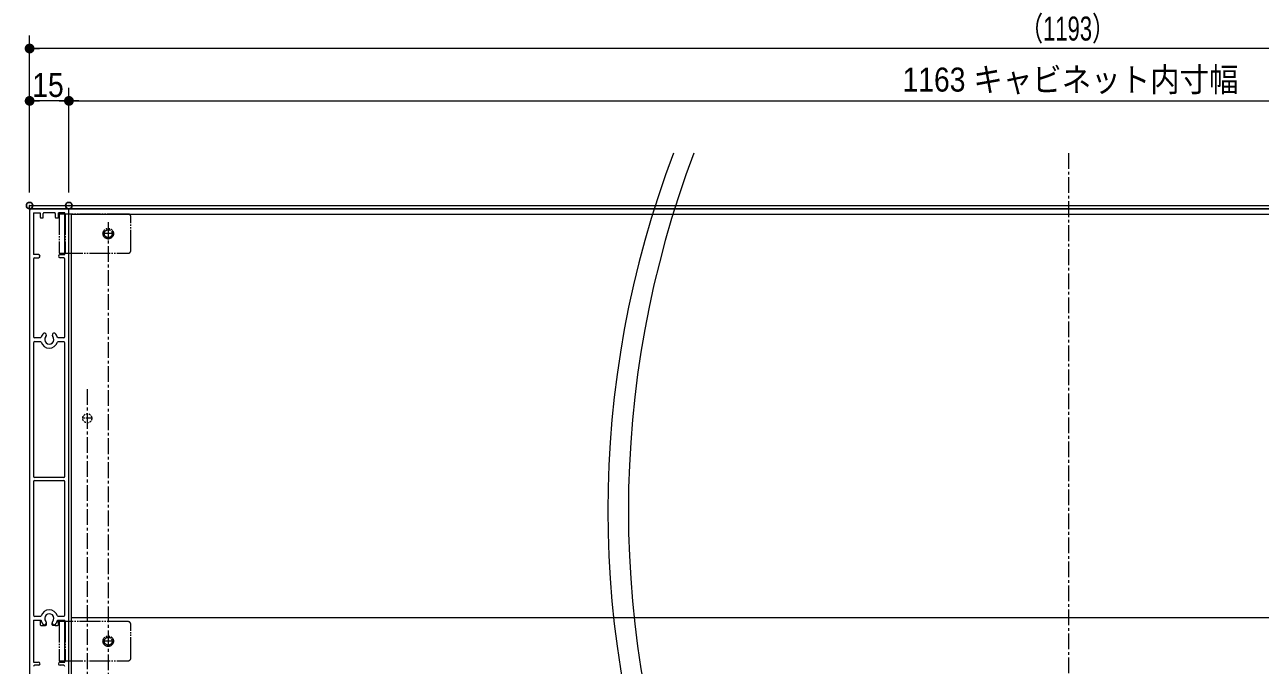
# Model space of a CAD drawing. Units: millimetres, scale not verified. Extents: x -1516 to 1516, y -761 to 761.
# Drawn here: x -858.8 to -387.1, y 93.8 to 338.4 of the extents above; entities that cross this region are included whole.
import ezdxf
from ezdxf.enums import TextEntityAlignment as Align

# ---------------------------------------------------------------- set-up
doc = ezdxf.new("R2010")
doc.units = ezdxf.units.MM
doc.header["$LTSCALE"] = 5
doc.header["$PDMODE"] = 32
doc.header["$PDSIZE"] = 2.5
for name, pattern in [('USER1', [2.91, 1.76, -0.4, 0.35, -0.4]), ('USER2', [1.11, 0.71, -0.4]), ('USER3', [10.5, 8, -0.5, 0.5, -0.5, 0.5, -0.5]), ('USER4', [9.172222, 5.997222, -1.058333, 1.058333, -1.058333])]:
    doc.linetypes.add(name, pattern=pattern)
for name, color, linetype, lineweight in [('0-1_3一般', 7, 'Continuous', 15), ('0-3_2寸法-1', 7, 'Continuous', 15), ('0-4_0', 7, 'Continuous', 25)]:
    doc.layers.add(name, color=color, linetype=linetype, lineweight=lineweight)
doc.layers.add('0-5_Defpoints', color=7, linetype='Continuous')
doc.styles.add('ＭＳ Ｐゴシック', font='')
doc.styles.get('ＭＳ Ｐゴシック').set_extended_font_data('MS PGothic')

# ---------------------------------------------------------------- blocks, each defined once
blk = doc.blocks.new('グループ-17')
at = {"layer": '0-1_3一般', "linetype": 'USER3'}
for p, q in [((-1993.5, 1330.5), (-1993.5, 1255.5)), ((-1988.5, 1330.5), (-1993.5, 1330.5)), ((-1862, 1330.5), (-1988.5, 1330.5)), ((-1982, 1330.5), (-1982, 1255.5)), ((-1857, 1260.5), (-1857, 1325.5)), ((-1900, 1304), (-1900, 1282)), ((-1889, 1293), (-1911, 1293)), ((-1993.5, 1255.5), (-1988.5, 1255.5)), ((-1988.5, 1255.5), (-1862, 1255.5)), ((-1862, 552.25), (-1988.5, 552.25)), ((-1982, 552.25), (-1982, 477.25)), ((-1857, 482.25), (-1857, 547.25)), ((-1900, 525.75), (-1900, 503.75)), ((-1889, 514.75), (-1911, 514.75)), ((-1988.5, 477.25), (-1862, 477.25))]:
    blk.add_line(p, q, dxfattribs=at)
blk.add_lwpolyline([(-1988.5, 552.25), (-1993.5, 552.25), (-1993.5, 477.25), (-1988.5, 477.25)], dxfattribs=at)
for centre, radius in [((-1900, 1293), 10), ((-1900, 1293), 7.5), ((-1900, 514.75), 10), ((-1900, 514.75), 7.5)]:
    blk.add_circle(centre, radius, dxfattribs=at)
for centre, start, end in [((-1862, 1325.5), 0, 90), ((-1862, 1260.5), 270, 0), ((-1862, 547.25), 0, 90), ((-1862, 482.25), 270, 0)]:
    blk.add_arc(centre, 5, start, end, dxfattribs=at)
blk = doc.blocks.new('グループ-18')
at = {"layer": '0-1_3一般'}
for p, q in [((-2050, 1338), (-2050, 374)), ((-1977.5, 1340.5), (-2047.5, 1340.5)), ((-2042.5, 1333), (-2030, 1333)), ((-2042.5, 1333), (-2042.5, 1253)), ((-2030, 1333), (-2030, 1324.5)), ((-2028.5, 1323), (-2025.5, 1323)), ((-2024, 1324.5), (-2024, 1331.5)), ((-2002.5, 1333), (-2022.5, 1333)), ((-2001, 1331.5), (-2001, 1324.5)), ((-1999.5, 1323), (-1996.5, 1323)), ((-1995, 1324.5), (-1995, 1333)), ((-1982.5, 1333), (-1995, 1333)), ((-1982.5, 1253), (-1982.5, 1333)), ((-1975, 310), (-1975, 1338)), ((-2033, 1253), (-2042.5, 1253)), ((-1992, 1253), (-1982.5, 1253)), ((-2042.5, 1244.5), (-2042.5, 1096.75)), ((-2040, 1247), (-2033, 1247)), ((-1985, 1247), (-1992, 1247)), ((-1982.5, 1096.75), (-1982.5, 1244.5)), ((-2029.46, 1094.25), (-2040, 1094.25)), ((-2040, 1086.75), (-2029.46, 1086.75)), ((-1985, 1094.25), (-1995.54, 1094.25)), ((-1995.54, 1086.75), (-1985, 1086.75)), ((-2042.5, 1084.25), (-2042.5, 830)), ((-1982.5, 830), (-1982.5, 1084.25)), ((-1985, 827.5), (-2040, 827.5)), ((-2042.5, 819), (-2042.5, 564.75)), ((-2040, 821.5), (-1985, 821.5)), ((-1982.5, 564.75), (-1982.5, 819)), ((-2042.5, 554.75), (-2042.5, 474.75)), ((-2042.5, 554.75), (-2030, 554.75)), ((-2029.46, 562.25), (-2040, 562.25)), ((-2030, 554.75), (-2030, 546.25)), ((-2028.5, 544.75), (-2024, 544.75)), ((-2024, 544.75), (-2019.52, 544.75)), ((-2018.02, 546.25), (-2018.02, 550.02)), ((-2006.98, 546.25), (-2006.98, 550.02)), ((-2001, 544.75), (-2005.48, 544.75)), ((-2001, 544.75), (-1996.5, 544.75)), ((-1985, 562.25), (-1995.54, 562.25)), ((-1995, 554.75), (-1982.5, 554.75)), ((-1995, 546.25), (-1995, 554.75)), ((-1982.5, 474.75), (-1982.5, 554.75)), ((-2042.5, 474.75), (-2033, 474.75)), ((-1992, 474.75), (-1982.5, 474.75)), ((-2033, 468.75), (-2040, 468.75)), ((-1985, 468.75), (-1992, 468.75))]:
    blk.add_line(p, q, dxfattribs=at)
at = {"layer": '0-1_3一般', "linetype": 'USER3'}
for p, q in [((-2030, 554.75), (-2028.31, 554.75)), ((-2024, 544.75), (-2024, 547.02)), ((-2001, 547.02), (-2001, 544.75)), ((-1996.69, 554.75), (-1995, 554.75))]:
    blk.add_line(p, q, dxfattribs=at)
at = {"layer": '0-1_3一般'}
for centre, radius, start, end in [((-2047.5, 1338), 2.5, 90, 180), ((-2028.5, 1324.5), 1.5, 180, 270), ((-2025.5, 1324.5), 1.5, 270, 0), ((-2022.5, 1331.5), 1.5, 90, 180), ((-2002.5, 1331.5), 1.5, 0, 90), ((-1999.5, 1324.5), 1.5, 180, 270), ((-1996.5, 1324.5), 1.5, 270, 0), ((-1977.5, 1338), 2.5, 0, 90), ((-2033, 1250), 3, 0, 90), ((-2033, 1250), 3, 270, 0), ((-1992, 1250), 3, 90, 180), ((-1992, 1250), 3, 180, 270), ((-2040, 1244.5), 2.5, 90, 180), ((-1985, 1244.5), 2.5, 0, 90), ((-2040, 1096.75), 2.5, 180, 270), ((-2040, 1084.25), 2.5, 90, 180), ((-2029.46, 1095.75), 1.5, 270, 342.79601), ((-2029.46, 1085.25), 1.5, 17.20399, 90), ((-2012.5, 1090.5), 16.25, 130.5698, 162.79601), ((-2012.5, 1090.5), 16.25, 197.20399, 342.79601), ((-2022.02, 1098.98), 4, 318.28389, 105.23813), ((-2012.5, 1090.5), 8.75, 138.28389, 41.71611), ((-2002.98, 1098.98), 4, 74.76187, 221.71611), ((-2012.5, 1090.5), 16.25, 17.20399, 49.4302), ((-1995.54, 1095.75), 1.5, 197.20399, 270), ((-1995.54, 1085.25), 1.5, 90, 162.79601), ((-1985, 1096.75), 2.5, 270, 0), ((-1985, 1084.25), 2.5, 0, 90), ((-2040, 830), 2.5, 180, 270), ((-1985, 830), 2.5, 270, 0), ((-2040, 819), 2.5, 90, 180), ((-1985, 819), 2.5, 0, 90), ((-2012.5, 558.5), 16.25, 17.20399, 162.79601), ((-2012.5, 558.5), 8.75, 318.28389, 221.71611), ((-2040, 564.75), 2.5, 180, 270), ((-2028.5, 546.25), 1.5, 180, 270), ((-2029.46, 563.75), 1.5, 270, 342.79601), ((-2019.52, 546.25), 1.5, 270, 0), ((-2022.02, 550.02), 4, 0, 41.71611), ((-2002.98, 550.02), 4, 138.28389, 180), ((-2005.48, 546.25), 1.5, 180, 270), ((-1995.54, 563.75), 1.5, 197.20399, 270), ((-1996.5, 546.25), 1.5, 270, 0), ((-1985, 564.75), 2.5, 270, 0), ((-2033, 471.75), 3, 0, 90), ((-2033, 471.75), 3, 270, 0), ((-1992, 471.75), 3, 90, 180), ((-1992, 471.75), 3, 180, 270), ((-2040, 466.25), 2.5, 90, 180), ((-1985, 466.25), 2.5, 0, 90)]:
    blk.add_arc(centre, radius, start, end, dxfattribs=at)
at = {"layer": '0-1_3一般', "linetype": 'USER3'}
for centre, radius, start, end in [((-2012.5, 558.5), 16.25, 193.34236, 224.95254), ((-2012.5, 558.5), 16.25, 224.95254, 229.4302), ((-2022.02, 550.02), 4, 254.76187, 0), ((-2002.98, 550.02), 4, 180, 285.23813), ((-2012.5, 558.5), 16.25, 310.5698, 315.04746), ((-2012.5, 558.5), 16.25, 315.04746, 346.65764)]:
    blk.add_arc(centre, radius, start, end, dxfattribs=at)
blk = doc.blocks.new('グループ-21')
at = {"layer": '0-1_3一般'}
for p, q in [((-2050.28, 1340.5), (-2050.28, 1346.5)), ((-2050.28, 1346.5), (1915.02, 1346.5)), ((1915.02, 1340.5), (-2050.28, 1340.5)), ((-1977.5, 1340.5), (-2047.5, 1340.5)), ((-2047.5, 1340.5), (-1977.5, 1340.5)), ((-1975, 1340.5), (1840, 1340.5))]:
    blk.add_line(p, q, dxfattribs=at)
at = {"layer": '0-1_3一般', "linetype": 'USER4'}
blk.add_line((-1940, 996.14), (-1940, -343.86), dxfattribs=at)
at = {"layer": '0-1_3一般', "linetype": 'USER1'}
for p, q in [((-1940, 950.13), (-1940, 930.88)), ((-1930.37, 940.5), (-1949.62, 940.5))]:
    blk.add_line(p, q, dxfattribs=at)
at = {"layer": '0-1_3一般'}
blk.add_lwpolyline([(-1970, 560), (-1970, 1330), (1835, 1330)], dxfattribs=at)
blk.add_lwpolyline([(-1970, 560), (1835, 560), (1835, -210), (-1970, -210)], close=True, dxfattribs=at)
at = {"layer": '0-1_3一般', "linetype": 'USER2'}
blk.add_circle((-1940, 940.5), 8.75, dxfattribs=at)
blk = doc.blocks.new('グループ-22')
at = {"layer": '0-1_3一般'}
for centre, radius, start, end in [((977.09, 764.49), 1923.47, 159.23274, 200.76726), ((1016.2, 764.49), 1923.47, 159.23274, 200.76726), ((-2169.58, -428.76), 1441.85, 339.23274, 20.76726), ((-2130.47, -428.76), 1441.85, 339.23274, 20.76726)]:
    blk.add_arc(centre, radius, start, end, dxfattribs=at)
blk = doc.blocks.new('グループ-24')
at = {"layer": '0-1_3一般', "linetype": 'USER4'}
for p, q in [((-67.5, 1446.5), (-67.5, -940)), ((-1900, 1314.94), (-1900, -635.06))]:
    blk.add_line(p, q, dxfattribs=at)
at = {"layer": '0-1_3一般'}
for name in ['グループ-22', 'グループ-21', 'グループ-18', 'グループ-17']:
    blk.add_blockref(name, (0, 0), dxfattribs=at)
blk = doc.blocks.new('_Dot')
at = {"layer": '0-4_0'}
blk.add_line((-2.5, 0), (-5, 0), dxfattribs=at)
for points in [[(0, 0), (-2.5, 0), (-2.48, 0.313)], [(0, 0), (-2.48, -0.313), (-2.5, 0)], [(0, 0), (-2.48, 0.313), (-2.421, 0.622)], [(0, 0), (-2.421, -0.622), (-2.48, -0.313)], [(0, 0), (-2.421, 0.622), (-2.324, 0.92)], [(0, 0), (-2.324, -0.92), (-2.421, -0.622)], [(0, 0), (-2.324, 0.92), (-2.191, 1.204)], [(0, 0), (-2.191, -1.204), (-2.324, -0.92)], [(0, 0), (-2.191, 1.204), (-2.023, 1.469)], [(0, 0), (-2.023, -1.469), (-2.191, -1.204)], [(0, 0), (-2.023, 1.469), (-1.822, 1.711)], [(0, 0), (-1.822, -1.711), (-2.023, -1.469)], [(0, 0), (-1.822, 1.711), (-1.594, 1.926)], [(0, 0), (-1.594, -1.926), (-1.822, -1.711)], [(0, 0), (-1.594, 1.926), (-1.34, 2.111)], [(0, 0), (-1.34, -2.111), (-1.594, -1.926)], [(0, 0), (-1.34, 2.111), (-1.064, 2.262)], [(0, 0), (-1.064, -2.262), (-1.34, -2.111)], [(0, 0), (-1.064, 2.262), (-0.773, 2.378)], [(0, 0), (-0.773, -2.378), (-1.064, -2.262)], [(0, 0), (-0.773, 2.378), (-0.468, 2.456)], [(0, 0), (-0.468, -2.456), (-0.773, -2.378)], [(0, 0), (-0.468, 2.456), (-0.157, 2.495)], [(0, 0), (-0.157, -2.495), (-0.468, -2.456)], [(0, 0), (-0.157, 2.495), (0.157, 2.495)], [(0, 0), (0.157, -2.495), (-0.157, -2.495)], [(0, 0), (0.157, 2.495), (0.468, 2.456)], [(0, 0), (0.468, 2.456), (0.773, 2.378)], [(0, 0), (0.773, 2.378), (1.064, 2.262)], [(0, 0), (1.064, 2.262), (1.34, 2.111)], [(0, 0), (1.34, 2.111), (1.594, 1.926)], [(0, 0), (1.594, 1.926), (1.822, 1.711)], [(0, 0), (1.822, 1.711), (2.023, 1.469)], [(0, 0), (2.023, 1.469), (2.191, 1.204)], [(0, 0), (2.191, 1.204), (2.324, 0.92)], [(0, 0), (2.324, 0.92), (2.421, 0.622)], [(0, 0), (2.421, 0.622), (2.48, 0.313)], [(0, 0), (2.48, 0.313), (2.5, 0)], [(0, 0), (0.468, -2.456), (0.157, -2.495)], [(0, 0), (0.773, -2.378), (0.468, -2.456)], [(0, 0), (1.064, -2.262), (0.773, -2.378)], [(0, 0), (1.34, -2.111), (1.064, -2.262)], [(0, 0), (1.594, -1.926), (1.34, -2.111)], [(0, 0), (1.822, -1.711), (1.594, -1.926)], [(0, 0), (2.023, -1.469), (1.822, -1.711)], [(0, 0), (2.191, -1.204), (2.023, -1.469)], [(0, 0), (2.324, -0.92), (2.191, -1.204)], [(0, 0), (2.421, -0.622), (2.324, -0.92)], [(0, 0), (2.48, -0.313), (2.421, -0.622)], [(0, 0), (2.5, 0), (2.48, -0.313)]]:
    blk.add_solid(points, dxfattribs=at)

msp = doc.modelspace()

# ---------------------------------------------------------------- linework, layer by layer
at = {"layer": '0-3_2寸法-1'}
for p, q in [((-856.875, 314.3), (-856.875, 334.3)), ((-67.627, 329.3), (-853.123, 329.3)), ((-856.875, 274.3), (-856.875, 314.3)), ((-841.875, 274.3), (-841.875, 314.3)), ((-841.875, 274.3), (-841.875, 314.3)), ((-845.627, 309.3), (-853.123, 309.3)), ((-838.123, 309.3), (-82.627, 309.3))]:
    msp.add_line(p, q, dxfattribs=at)
at = {"layer": '0-5_Defpoints'}
for p in [(-856.875, 329.3), (-856.875, 309.3), (-856.875, 269.3), (-841.875, 269.3)]:
    msp.add_point(p, dxfattribs=at)

# ---------------------------------------------------------------- block references
at = {"layer": '0-1_3一般', "xscale": 0.2, "yscale": 0.2}
msp.add_blockref('グループ-24', (-446.875, 0), dxfattribs=at)
at = {"layer": '0-3_2寸法-1', "xscale": 0.7503418, "yscale": 0.7503418, "rotation": 180}
for p in [(-856.875, 329.3), (-856.875, 309.3), (-841.875, 309.3)]:
    msp.add_blockref('_Dot', p, dxfattribs=at)
at = {"layer": '0-3_2寸法-1', "xscale": 0.7503418, "yscale": 0.7503418}
msp.add_blockref('_Dot', (-841.875, 309.3), dxfattribs=at)

# ---------------------------------------------------------------- texts
at = {"layer": '0-3_2寸法-1', "style": 'ＭＳ Ｐゴシック'}
for s, height, width, p in [('（1193）', 9.171, 0.7, (-478.793, 329.596)), ('1163 キャビネット内寸幅', 9.164, 0.9, (-523.677, 310.104)), ('15', 9.164, 0.9, (-855.857, 308.06))]:
    msp.add_text(s, height=height, dxfattribs=dict(at, width=width)).set_placement(p, align=Align.BOTTOM_LEFT)

doc.saveas('drawing.dxf')
